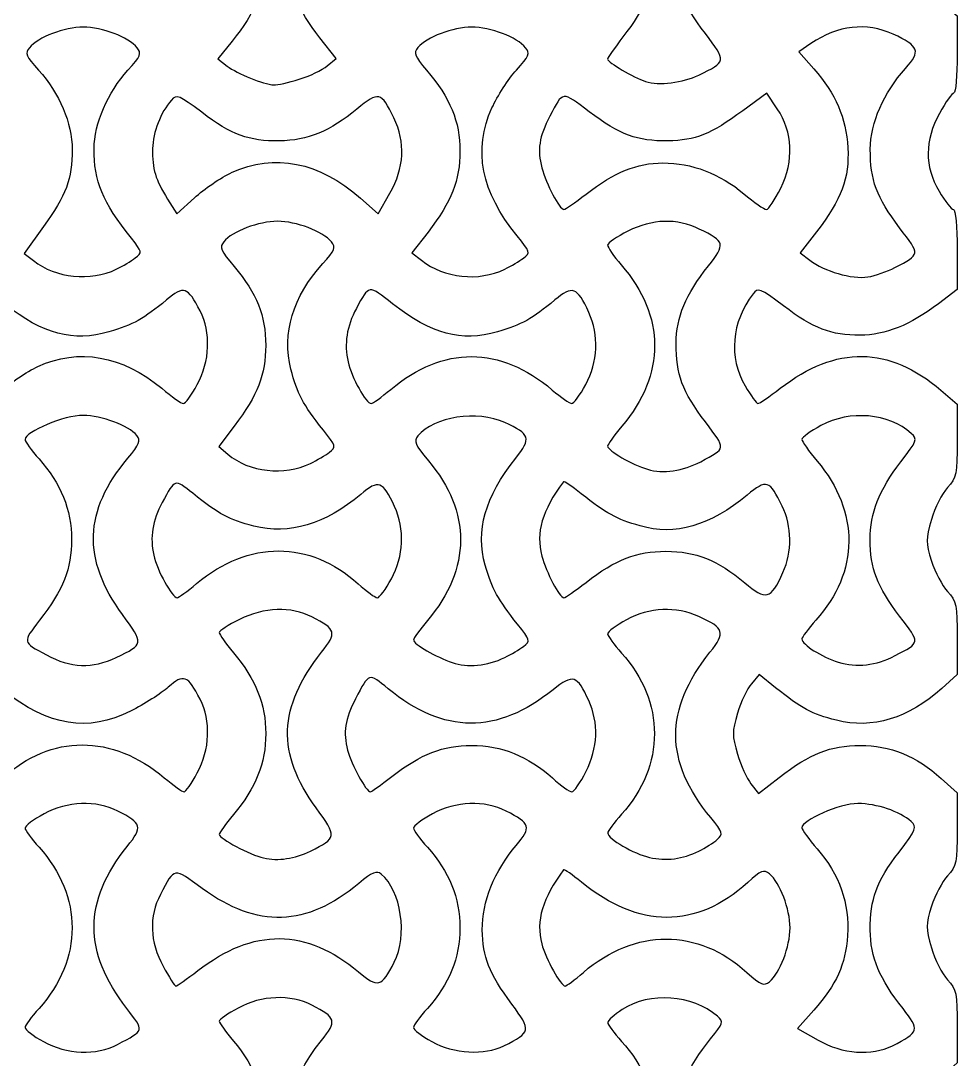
# Model space of a CAD drawing. Extents: x 0 to 132, y -1 to 264.
# Drawn here: x 68.3 to 132.1, y 129.2 to 199.9 of the extents above; entities that cross this region are included whole.
import ezdxf

# ---------------------------------------------------------------- set-up
doc = ezdxf.new("R2010")
doc.units = 0
doc.layers.get('0').update_dxf_attribs({"linetype": 'CONTINUOUS'})

msp = doc.modelspace()

# ---------------------------------------------------------------- linework, layer by layer
at = {"color": 7}
for points in [[(130.946112, 201.20538), (132.050597, 200.259982), (132.050597, 197.634767)], [(82.658183, 198.54055), (81.674563, 197.340167), (82.322493, 196.842584)], [(89.137178, 196.853805), (89.747683, 197.367935), (88.638195, 198.76843)], [(122.087714, 198.379704), (121.252919, 197.811842), (122.273777, 196.652089)], [(119.790927, 193.933067), (119.081489, 195.005097), (117.440115, 193.796788)], [(78.262125, 187.780287), (78.900475, 186.768732), (80.090219, 187.865398)], [(91.401098, 187.84221), (92.603503, 186.783811), (93.406875, 188.1847)], [(69.814419, 185.903645), (68.494738, 184.073781), (69.117998, 183.588051)], [(96.001589, 185.531667), (94.90488, 184.11013), (95.552236, 183.606226)], [(122.465222, 185.538536), (121.363213, 184.11013), (122.01057, 183.606226)], [(132.050597, 184.348295), (132.050597, 181.624536), (130.770088, 180.648009)], [(130.944453, 174.748465), (132.050597, 173.801648), (132.050597, 171.322357)], [(82.807162, 172.315902), (81.746921, 170.911623), (82.358672, 170.395318)], [(132.050589, 157.852748), (132.050589, 155.383624), (131.004178, 154.438255)], [(119.682564, 154.483443), (118.559331, 155.383751), (118.031017, 154.757588)], [(118.001084, 147.927819), (118.505322, 147.280463), (119.926859, 148.377172)], [(130.963022, 148.305515), (132.050576, 147.322977), (132.050576, 144.853853)], [(122.276373, 132.513845), (121.179061, 131.269182), (122.57995, 130.465809)], [(132.050584, 131.394414), (132.050584, 128.925291), (130.957857, 127.93808)]]:
    msp.add_lwpolyline(points, dxfattribs=at)
for points in [[(114.439089, 196.219982)], [(87.22188, 195.939198)], [(82.65436, 189.601972)], [(106.765209, 188.116715)], [(74.768342, 183.0017)], [(101.226676, 183.0017)], [(127.804995, 183.115156)], [(69.425193, 176.372806)], [(93.462581, 174.808211)], [(114.575828, 169.88599)], [(87.997509, 169.772534)], [(80.233414, 161.579044)], [(106.765209, 161.658379)], [(74.768342, 156.54936)], [(101.226676, 156.543383)], [(127.817301, 156.670505)], [(93.536042, 148.429226)], [(87.997509, 143.353203)], [(114.455842, 143.353203)], [(80.313744, 135.205348)], [(106.587991, 135.089186)], [(74.845016, 130.1764)], [(101.173669, 130.086248)], [(127.632002, 130.086248)]]:
    msp.add_lwpolyline(points, close=True, dxfattribs=at)
for points in [[(82.679402, 209.785397), (85.751085, 206.196827), (85.743746, 202.306066), (82.658183, 198.54055)], [(88.638195, 198.76843), (87.11239, 200.694438), (86.492726, 202.227098), (86.466553, 204.139707)], [(111.407324, 204.061608), (111.400497, 202.286767), (110.789122, 200.780769), (109.282799, 198.828295)], [(114.89209, 199.058575), (113.356157, 201.087823), (112.896909, 202.284319), (112.891811, 204.26997)], [(127.685009, 199.014421), (125.861368, 199.843977), (123.916001, 199.623378), (122.087714, 198.379704)], [(72.519384, 199.495847), (71.241753, 199.495847), (69.439639, 198.807967), (68.849737, 198.095119)], [(76.18903, 198.095119), (75.599129, 198.807967), (73.797014, 199.495847), (72.519384, 199.495847)], [(98.977717, 199.495847), (97.704391, 199.495847), (95.898438, 198.808541), (95.313098, 198.101178)], [(102.647364, 198.095119), (102.057462, 198.807967), (100.255348, 199.495847), (98.977717, 199.495847)], [(114.439089, 196.219982), (116.334453, 197.14282), (116.335789, 197.151186), (114.89209, 199.058575)], [(128.529607, 196.682283), (129.585307, 197.857663), (129.458556, 198.207651), (127.685009, 199.014421)], [(109.282799, 198.828295), (108.708232, 198.083551), (108.238134, 197.405628), (108.238134, 197.321797)], [(68.849737, 198.095119), (68.532931, 197.712282), (68.611581, 197.519766), (69.475432, 196.563586)], [(75.563336, 196.563586), (76.427187, 197.519766), (76.505837, 197.712282), (76.18903, 198.095119)], [(95.313098, 198.101178), (95.003382, 197.726895), (95.082722, 197.521044), (95.908569, 196.556228)], [(102.021669, 196.563586), (102.88552, 197.519766), (102.964171, 197.712282), (102.647364, 198.095119)], [(132.050597, 197.634767), (132.050597, 196.190896), (131.950457, 195.00955), (131.828064, 195.00955)], [(82.322493, 196.842584), (83.004387, 196.318918), (84.798405, 195.595026), (85.502089, 195.559609)], [(87.221883, 195.939198), (87.939518, 196.159461), (88.801403, 196.571034), (89.137178, 196.853805)], [(108.238134, 197.321797), (108.238134, 197.093673), (109.993837, 196.053054), (110.821536, 195.790592)], [(69.475432, 196.563586), (70.895789, 194.991421), (71.763432, 192.945816), (71.763432, 191.169269)], [(73.256939, 191.210031), (73.272417, 192.932026), (74.174813, 195.026658), (75.563336, 196.563586)], [(95.908569, 196.556228), (97.503305, 194.693138), (98.184811, 193.041238), (98.178157, 191.054998)], [(100.353791, 193.984999), (100.727695, 194.801712), (101.478241, 195.962077), (102.021669, 196.563586)], [(110.821536, 195.790592), (111.723403, 195.504612), (113.371654, 195.700253), (114.439089, 196.219982)], [(122.273777, 196.652089), (123.773062, 194.948807), (124.478301, 193.31604), (124.596604, 191.274271)], [(126.130653, 191.173092), (126.144808, 192.996497), (127.015933, 194.997009), (128.529607, 196.682283)], [(85.502089, 195.559609), (85.730337, 195.548126), (86.504243, 195.718935), (87.22188, 195.939198)], [(80.584593, 193.690102), (79.047734, 194.853346), (78.874414, 194.923272), (78.523055, 194.521815)], [(93.672813, 193.317103), (92.813481, 195.092246), (92.63562, 195.13395), (91.156504, 193.907095)], [(106.985393, 193.73365), (105.108544, 195.15423), (105.202821, 195.165157), (104.296694, 193.42205)], [(131.828064, 195.00955), (131.70567, 195.00955), (131.264258, 194.384472), (130.847148, 193.620488)], [(78.523055, 194.521815), (77.779084, 193.671767), (77.262082, 192.339397), (77.239492, 191.213933)], [(91.156504, 193.907095), (89.348485, 192.407429), (87.793124, 191.769786), (85.880842, 191.744261)], [(102.072715, 185.271167), (99.621327, 188.262763), (99.053018, 191.143731), (100.353791, 193.984999)], [(120.025147, 188.530254), (120.941645, 190.403509), (120.858574, 192.319743), (119.790927, 193.933067)], [(85.880842, 191.744261), (83.798341, 191.716464), (82.62031, 192.149275), (80.584593, 193.690102)], [(93.406875, 188.1847), (94.391774, 189.902121), (94.482097, 191.645344), (93.672813, 193.317103)], [(104.296694, 193.42205), (103.567018, 192.01838), (103.430972, 191.13233), (103.756891, 189.906407)], [(112.339176, 191.746531), (110.245745, 191.715596), (109.079927, 192.148301), (106.985393, 193.73365)], [(117.440115, 193.796788), (115.249153, 192.183893), (114.230555, 191.774479), (112.339176, 191.746531)], [(130.847148, 193.620488), (129.820609, 191.740274), (129.810063, 190.030343), (130.814429, 188.316521)], [(71.763432, 191.169269), (71.763432, 189.151196), (71.348965, 188.031437), (69.814419, 185.903645)], [(75.798796, 185.10849), (73.812585, 187.610731), (73.237011, 188.992357), (73.256939, 191.210031)], [(77.239492, 191.213933), (77.211703, 189.829509), (77.428669, 189.101013), (78.262125, 187.780287)], [(98.178157, 191.054998), (98.171331, 189.022445), (97.624911, 187.635793), (96.001589, 185.531667)], [(124.596604, 191.274271), (124.716815, 189.199605), (124.18446, 187.766986), (122.465222, 185.538536)], [(128.1289, 185.819309), (126.548989, 187.90666), (126.114326, 189.071226), (126.130653, 191.173092)], [(82.65436, 189.601972), (85.507441, 190.930342), (88.599539, 190.308241), (91.401098, 187.84221)], [(103.756891, 189.906407), (104.051081, 188.799846), (104.966574, 187.07205), (105.258711, 187.07205)], [(106.765209, 188.116715), (108.72057, 189.625264), (110.223123, 190.234419), (112.005607, 190.24124)], [(112.005607, 190.24124), (113.953843, 190.248701), (115.892765, 189.510069), (117.514407, 188.142682)], [(80.090219, 187.865398), (80.744579, 188.468566), (81.898442, 189.250024), (82.65436, 189.601972)], [(119.047914, 187.07205), (119.193003, 187.07205), (119.632759, 187.728244), (120.025147, 188.530254)], [(130.814429, 188.316521), (131.215548, 187.632062), (131.657781, 187.07205), (131.797166, 187.07205)], [(105.258711, 187.07205), (105.342542, 187.07205), (106.020465, 187.542149), (106.765209, 188.116715)], [(117.514407, 188.142682), (118.212743, 187.553835), (118.902821, 187.07205), (119.047914, 187.07205)], [(131.797166, 187.07205), (131.942274, 187.07205), (132.050597, 185.907828), (132.050597, 184.348295)], [(85.748551, 186.26668), (84.477341, 186.26668), (82.669502, 185.579658), (82.086392, 184.874972)], [(89.418197, 184.865952), (88.828295, 185.5788), (87.026181, 186.26668), (85.748551, 186.26668)], [(114.483187, 185.735897), (112.942539, 186.481709), (111.299432, 186.433561), (109.612999, 185.593175)], [(109.612999, 185.593175), (108.856822, 185.216358), (108.238134, 184.788799), (108.238134, 184.643048)], [(115.104606, 183.22625), (116.282735, 184.712089), (116.239785, 184.885542), (114.483187, 185.735897)], [(127.804995, 183.115156), (129.562939, 184.045966), (129.550395, 183.941252), (128.1289, 185.819309)], [(76.06338, 183.764539), (76.548004, 184.13104), (76.539209, 184.175707), (75.798796, 185.10849)], [(82.086392, 184.874972), (81.779377, 184.503952), (81.875381, 184.275291), (82.798272, 183.179397)], [(88.834344, 183.380735), (89.660942, 184.295677), (89.734747, 184.483428), (89.418197, 184.865952)], [(102.513471, 183.758515), (102.984229, 184.114723), (102.964305, 184.183099), (102.072715, 185.271167)], [(108.238134, 184.643048), (108.238134, 184.497295), (108.654924, 183.891118), (109.164334, 183.295988)], [(69.117998, 183.588051), (70.660458, 182.385954), (72.993832, 182.143813), (74.768342, 183.0017)], [(74.768342, 183.0017), (75.204905, 183.212759), (75.787671, 183.556034), (76.06338, 183.764539)], [(86.661784, 176.19305), (86.038568, 178.62569), (86.792803, 181.120992), (88.834344, 183.380735)], [(95.552236, 183.606226), (97.119755, 182.38606), (99.441595, 182.138704), (101.226676, 183.0017)], [(101.226676, 183.0017), (101.663238, 183.212759), (102.242295, 183.553322), (102.513471, 183.758515)], [(109.164334, 183.295988), (112.185156, 179.766836), (112.199039, 175.863631), (109.203461, 172.296497)], [(122.01057, 183.606226), (122.959813, 182.867329), (124.905508, 182.308519), (125.952911, 182.473973)], [(82.798272, 183.179397), (84.352977, 181.333254), (84.94318, 179.856233), (84.94318, 177.811634)], [(112.904045, 177.943925), (112.921296, 179.781774), (113.527732, 181.237514), (115.104606, 183.22625)], [(125.952911, 182.473973), (126.455464, 182.553359), (127.288901, 182.841892), (127.804995, 183.115156)], [(80.476222, 180.15498), (79.632575, 181.808662), (79.367417, 181.895747), (78.185177, 180.90742)], [(93.593192, 180.641932), (91.925614, 181.951307), (92.005618, 181.961557), (91.120854, 180.325175)], [(106.951338, 180.060592), (106.162755, 181.794161), (105.844099, 181.911088), (104.64351, 180.90742)], [(118.139953, 181.328552), (116.67195, 179.391061), (116.46766, 176.994399), (117.605074, 175.053543)], [(120.224619, 180.49684), (118.61355, 181.716254), (118.475456, 181.771351), (118.139953, 181.328552)], [(74.266436, 178.734217), (71.833904, 178.02706), (69.775284, 178.568702), (67.194824, 180.59482)], [(78.185177, 180.90742), (76.635446, 179.61188), (75.919253, 179.214703), (74.266436, 178.734217)], [(100.724769, 178.734217), (98.273537, 178.021623), (96.236271, 178.566598), (93.593192, 180.641932)], [(104.64351, 180.90742), (103.093779, 179.61188), (102.377587, 179.214703), (100.724769, 178.734217)], [(125.436014, 178.500257), (123.453586, 178.500312), (122.256439, 178.958962), (120.224619, 180.49684)], [(130.770088, 180.648009), (128.870546, 179.199397), (127.134067, 178.500209), (125.436014, 178.500257)], [(80.282542, 175.135461), (81.151881, 176.732718), (81.227134, 178.683068), (80.476222, 180.15498)], [(91.120854, 180.325175), (90.462325, 179.107222), (90.277667, 177.924031), (90.553164, 176.687734)], [(106.740875, 175.135461), (107.586304, 176.68879), (107.663488, 178.495045), (106.951338, 180.060592)], [(69.425193, 176.372806), (72.174764, 177.652982), (75.207233, 177.118171), (77.858519, 174.885496)], [(84.94318, 177.811634), (84.94318, 175.814752), (84.406719, 174.4345), (82.807162, 172.315902)], [(93.462581, 174.808211), (97.029715, 177.803789), (100.932919, 177.789906), (104.462072, 174.769084)], [(114.899734, 172.590142), (113.318568, 174.679152), (112.88435, 175.84402), (112.904045, 177.943925)], [(119.994339, 174.887549), (123.80227, 177.825347), (127.403246, 177.779609), (130.944453, 174.748465)], [(66.861621, 174.636755), (67.515666, 175.239635), (68.669276, 176.020857), (69.425193, 176.372806)], [(88.87134, 172.041923), (87.466525, 173.808787), (87.09266, 174.511171), (86.661784, 176.19305)], [(90.553164, 176.687734), (90.793271, 175.610258), (91.776394, 173.84848), (92.139664, 173.844691)], [(77.858519, 174.885496), (78.53947, 174.312059), (79.205156, 173.842884), (79.337823, 173.842884)], [(79.337823, 173.842884), (79.470488, 173.842884), (79.895613, 174.424544), (80.282542, 175.135461)], [(92.139664, 173.844691), (92.235036, 173.843632), (92.830348, 174.277282), (93.462581, 174.808211)], [(105.790749, 173.842884), (105.926387, 173.842884), (106.353946, 174.424544), (106.740875, 175.135461)], [(117.605074, 175.053543), (117.995298, 174.387682), (118.38785, 173.842884), (118.477414, 173.842884)], [(118.477414, 173.842884), (118.566978, 173.842884), (119.249595, 174.312982), (119.994339, 174.887549)], [(104.462072, 174.769084), (105.057202, 174.259674), (105.655107, 173.842884), (105.790749, 173.842884)], [(101.226676, 172.556104), (99.355288, 173.407377), (96.396127, 172.951682), (95.315558, 171.645821)], [(128.922611, 171.815995), (127.403013, 173.191212), (124.734812, 173.420519), (122.759877, 172.345625)], [(72.505186, 173.043326), (71.251001, 173.049385), (68.550634, 171.929885), (68.550634, 171.403888)], [(76.163234, 171.667871), (75.596948, 172.352332), (73.775533, 173.037198), (72.505186, 173.043326)], [(89.284305, 170.529348), (89.755596, 170.885961), (89.737377, 170.952694), (88.87134, 172.041923)], [(101.980021, 170.129015), (103.056264, 171.484576), (102.969788, 171.763179), (101.226676, 172.556104)], [(109.203461, 172.296497), (108.672532, 171.664265), (108.238134, 171.050947), (108.238134, 170.933568)], [(114.575828, 169.88599), (116.333773, 170.816799), (116.321229, 170.712085), (114.899734, 172.590142)], [(122.759877, 172.345625), (122.048961, 171.958696), (121.467301, 171.533571), (121.467301, 171.400907)], [(68.550634, 171.403888), (68.550634, 171.252642), (68.978923, 170.654829), (69.502385, 170.075418)], [(75.548935, 170.122969), (76.346336, 171.077398), (76.445478, 171.326728), (76.163234, 171.667871)], [(95.315558, 171.645821), (95.008544, 171.274801), (95.104548, 171.04614), (96.027438, 169.950246)], [(121.467301, 171.400907), (121.467301, 171.268239), (121.936476, 170.602553), (122.509912, 169.921603)], [(128.21698, 169.877777), (129.318782, 171.309652), (129.359258, 171.420835), (128.922611, 171.815995)], [(132.050597, 171.322357), (132.050597, 169.038947), (131.997894, 168.786196), (131.383543, 168.123301)], [(87.997509, 169.772534), (88.434071, 169.983592), (89.013128, 170.324156), (89.284305, 170.529348)], [(108.238134, 170.933568), (108.238134, 170.642132), (109.906811, 169.67975), (110.954217, 169.36711)], [(69.502385, 170.075418), (70.983732, 168.435748), (71.721035, 166.607191), (71.717239, 164.582467)], [(75.189292, 159.472215), (72.437567, 163.243641), (72.548597, 166.531801), (75.548935, 170.122969)], [(82.358672, 170.395318), (83.812782, 169.168085), (86.201515, 168.904261), (87.997509, 169.772534)], [(96.027438, 169.950246), (98.963718, 166.463541), (98.944874, 162.604712), (95.974294, 159.067347)], [(99.901322, 162.831918), (99.220822, 165.17276), (99.878753, 167.482425), (101.980021, 170.129015)], [(110.954217, 169.36711), (112.021652, 169.048491), (113.354866, 169.239507), (114.575828, 169.88599)], [(122.509912, 169.921603), (125.416628, 166.469901), (125.382232, 162.369402), (122.419052, 159.089516)], [(126.118549, 164.582467), (126.110849, 166.400356), (126.715763, 167.926835), (128.21698, 169.877777)], [(79.973395, 167.730403), (78.732076, 168.725784), (78.780931, 168.740672), (77.891688, 167.096009)], [(93.722171, 166.831425), (92.931271, 168.570087), (92.613816, 168.683974), (91.414343, 167.659365)], [(105.227535, 168.514665), (103.771253, 166.555896), (103.331674, 165.047181), (103.754224, 163.457985)], [(106.437695, 167.704828), (105.811256, 168.202896), (105.266683, 168.567322), (105.227535, 168.514665)], [(120.131147, 166.858767), (119.272727, 168.632023), (119.051811, 168.701831), (117.747383, 167.612015)], [(84.129967, 165.4957), (82.453337, 165.925233), (81.759182, 166.29843), (79.973395, 167.730403)], [(110.456319, 165.506069), (108.809576, 165.98479), (108.140873, 166.350664), (106.437695, 167.704828)], [(131.383543, 168.123301), (131.016663, 167.727432), (130.525586, 166.746857), (130.292261, 165.944243)], [(77.891688, 167.096009), (77.240553, 165.891731), (77.047627, 164.697839), (77.313174, 163.515974)], [(91.414343, 167.659365), (89.035596, 165.627397), (86.525798, 164.881915), (84.129967, 165.4957)], [(117.747383, 167.612015), (115.24788, 165.523738), (112.813888, 164.820706), (110.456319, 165.506069)], [(93.511709, 161.906294), (94.357137, 163.459623), (94.434321, 165.265878), (93.722171, 166.831425)], [(120.180505, 162.333506), (120.818672, 163.736412), (120.799677, 165.477767), (120.131147, 166.858767)], [(130.292261, 165.944243), (129.901863, 164.601319), (129.902471, 164.3757), (130.299881, 163.114942)], [(71.717239, 164.582467), (71.713455, 162.566411), (71.165053, 161.175486), (69.547113, 159.078335)], [(80.233414, 161.579041), (83.771848, 164.550519), (87.9431, 164.545375), (91.241502, 161.565468)], [(128.1289, 159.360976), (126.586705, 161.398498), (126.126978, 162.592546), (126.118549, 164.582467)], [(77.313174, 163.515974), (77.547766, 162.471888), (78.566219, 160.623496), (78.910497, 160.616993)], [(103.754224, 163.457985), (104.050589, 162.343362), (104.965492, 160.613714), (105.258711, 160.613714)], [(106.765209, 161.658379), (108.803519, 163.230925), (110.206293, 163.777094), (112.206884, 163.777094)], [(112.206884, 163.777094), (114.251483, 163.777094), (115.728504, 163.186891), (117.574647, 161.632186)], [(102.100507, 158.812772), (100.745906, 160.51648), (100.380078, 161.18505), (99.901322, 162.831918)], [(130.299881, 163.114942), (130.537402, 162.361438), (131.02848, 161.424744), (131.391163, 161.033402)], [(117.574647, 161.632186), (119.029403, 160.407085), (119.34253, 160.491358), (120.180505, 162.333506)], [(78.910497, 160.616993), (79.005869, 160.615141), (79.601182, 161.048115), (80.233414, 161.579044)], [(91.241502, 161.565468), (91.820913, 161.042006), (92.410452, 160.613717), (92.551589, 160.613717)], [(92.551589, 160.613717), (92.692725, 160.613717), (93.124779, 161.195377), (93.511709, 161.906294)], [(105.258711, 160.613714), (105.342542, 160.613714), (106.020465, 161.083813), (106.765209, 161.658379)], [(131.391163, 161.033402), (131.996069, 160.380696), (132.050589, 160.117732), (132.050589, 157.852748)], [(88.091896, 159.310139), (86.664535, 160.038322), (84.837545, 159.973457), (83.154666, 159.134842)], [(114.455842, 159.326921), (112.890295, 160.039071), (111.08404, 159.961887), (109.530711, 159.116458)], [(74.768342, 156.549363), (76.655168, 157.447303), (76.65707, 157.460521), (75.189292, 159.472215)], [(88.750854, 156.899832), (89.811587, 158.235859), (89.749014, 158.464739), (88.091896, 159.310139)], [(115.208791, 156.899832), (116.285473, 158.255372), (116.199047, 158.533954), (114.455842, 159.326921)], [(127.817301, 156.670505), (129.560524, 157.580028), (129.549424, 157.484202), (128.1289, 159.360976)], [(69.547113, 159.078335), (68.365108, 157.546236), (68.350093, 157.623325), (70.005842, 156.723315)], [(83.154666, 159.134842), (82.398489, 158.758025), (81.779801, 158.352569), (81.779801, 158.233835)], [(95.974294, 159.067347), (95.443365, 158.435114), (95.008967, 157.835706), (95.008967, 157.735328)], [(102.513471, 157.300197), (102.984763, 157.65681), (102.966544, 157.723544), (102.100507, 158.812772)], [(109.530711, 159.116458), (108.819794, 158.729529), (108.238134, 158.297475), (108.238134, 158.156338)], [(122.419052, 159.089516), (121.89559, 158.510105), (121.471042, 157.931408), (121.475614, 157.803525)], [(81.779801, 158.233835), (81.779801, 158.115098), (82.214199, 157.500669), (82.745128, 156.868437)], [(108.238134, 158.156338), (108.238134, 158.015202), (108.666423, 157.425663), (109.189885, 156.846251)], [(121.475614, 157.803525), (121.489399, 157.418172), (122.788167, 156.590942), (123.948597, 156.228402)], [(95.008967, 157.735328), (95.008967, 157.47174), (96.56001, 156.565949), (97.648334, 156.193966)], [(101.226676, 156.543383), (101.663238, 156.754441), (102.242295, 157.095005), (102.513471, 157.300197)], [(70.005842, 156.723315), (71.671714, 155.8178), (73.119972, 155.764902), (74.768342, 156.54936)], [(82.745128, 156.868437), (84.269556, 155.053149), (84.949631, 153.351764), (84.949631, 151.3533)], [(88.383047, 146.291578), (85.673504, 150.005193), (85.782944, 153.161664), (88.750854, 156.899832)], [(97.648334, 156.193966), (98.692311, 155.837144), (100.037556, 155.968504), (101.226676, 156.543383)], [(109.189885, 156.846251), (112.165815, 153.552252), (112.165815, 149.154348), (109.189885, 145.860349)], [(115.262734, 145.631442), (112.097722, 149.493922), (112.08112, 152.962097), (115.208791, 156.899832)], [(123.948597, 156.228402), (125.20744, 155.835115), (126.499062, 155.982718), (127.817301, 156.670505)], [(80.476222, 153.696649), (79.64161, 155.332623), (79.34498, 155.446145), (78.311476, 154.52511)], [(93.28703, 154.411937), (91.942661, 155.513545), (92.001665, 155.531553), (91.067528, 153.734561)], [(106.951338, 153.602269), (106.15739, 155.347633), (105.879294, 155.432858), (104.524249, 154.346066)], [(75.744734, 152.892157), (72.80973, 151.427154), (70.22324, 151.85063), (67.02212, 154.320274)], [(78.311476, 154.52511), (77.817961, 154.085301), (76.662928, 153.350473), (75.744734, 152.892157)], [(104.524249, 154.346066), (100.706539, 151.284141), (97.078136, 151.305408), (93.28703, 154.411937)], [(118.031017, 154.757588), (117.740446, 154.413199), (117.314718, 153.506347), (117.084957, 152.742363)], [(123.817422, 152.266534), (122.145832, 152.694775), (121.44601, 153.069986), (119.682564, 154.483443)], [(131.004178, 154.438255), (128.74539, 152.397576), (126.249687, 151.643416), (123.817422, 152.266534)], [(80.282542, 148.67713), (81.151881, 150.274388), (81.227134, 152.224737), (80.476222, 153.696649)], [(91.067528, 153.734561), (90.338884, 152.332878), (90.201864, 151.445868), (90.524446, 150.218918)], [(106.759259, 148.759426), (107.577358, 150.401136), (107.643933, 152.079711), (106.951338, 153.602269)], [(117.084957, 152.742363), (116.705152, 151.47947), (116.704885, 151.227131), (117.08202, 149.964238)], [(67.031605, 148.340985), (70.341739, 151.331493), (74.485495, 151.335311), (78.03452, 148.351118)], [(84.949631, 151.3533), (84.949631, 149.354836), (84.269556, 147.653452), (82.745128, 145.838164)], [(90.524446, 150.218918), (90.785064, 149.227667), (91.789814, 147.391133), (92.074111, 147.386368)], [(93.536042, 148.429226), (95.570543, 149.998832), (96.977369, 150.547414), (98.977717, 150.551166)], [(98.977717, 150.551166), (101.002441, 150.554949), (102.830998, 149.817659), (104.470668, 148.336312)], [(119.926859, 148.377172), (122.029029, 149.998986), (123.418706, 150.547372), (125.435992, 150.551155)], [(125.435992, 150.551155), (127.47317, 150.554965), (129.290389, 149.816637), (130.963022, 148.305515)], [(117.08202, 149.964238), (117.310175, 149.200254), (117.723753, 148.283866), (118.001084, 147.927819)], [(79.381533, 147.384553), (79.49016, 147.384553), (79.895613, 147.966213), (80.282542, 148.67713)], [(105.799139, 147.384561), (105.950388, 147.384561), (106.382442, 148.003249), (106.759259, 148.759426)], [(78.03452, 148.351118), (78.666753, 147.819507), (79.272908, 147.384553), (79.381533, 147.384553)], [(92.074111, 147.386368), (92.133428, 147.38531), (92.791299, 147.854659), (93.536042, 148.429226)], [(104.470668, 148.336312), (105.050079, 147.81285), (105.647892, 147.384561), (105.799139, 147.384561)], [(74.862716, 146.080972), (73.390805, 146.831883), (71.440455, 146.756631), (69.843198, 145.887292)], [(101.321063, 146.080972), (99.849152, 146.831883), (97.898802, 146.756631), (96.301544, 145.887292)], [(125.281918, 146.5908), (124.045977, 146.5908), (121.467301, 145.471957), (121.467301, 144.935705)], [(128.907381, 145.371444), (128.146186, 146.060316), (126.56892, 146.5908), (125.281918, 146.5908)], [(69.843198, 145.887292), (69.132281, 145.500363), (68.550621, 145.068309), (68.550621, 144.927172)], [(75.512126, 143.670666), (76.583315, 145.006261), (76.521802, 145.234567), (74.862716, 146.080972)], [(82.745128, 145.838164), (82.214199, 145.205932), (81.779801, 144.602777), (81.779801, 144.497822)], [(87.997509, 143.353203), (89.798144, 144.240179), (89.81059, 144.335032), (88.383047, 146.291578)], [(96.301544, 145.887292), (95.590627, 145.500363), (95.008967, 145.068309), (95.008967, 144.927172)], [(102.009043, 143.738798), (103.066786, 144.974532), (102.992211, 145.228416), (101.321063, 146.080972)], [(109.189885, 145.860349), (108.666423, 145.280938), (108.239608, 144.702242), (108.241409, 144.574358)], [(115.70349, 144.141915), (116.127168, 144.513157), (116.097823, 144.612326), (115.262734, 145.631442)], [(128.085353, 143.288091), (129.264847, 144.846421), (129.323439, 144.994916), (128.907381, 145.371444)], [(68.550621, 144.927172), (68.550621, 144.786035), (68.981013, 144.19417), (69.507044, 143.611912)], [(81.779801, 144.497822), (81.779801, 144.211273), (83.873512, 143.091591), (84.80248, 142.881342)], [(95.008967, 144.927172), (95.008967, 144.786035), (95.437256, 144.196496), (95.960718, 143.617085)], [(108.241409, 144.574358), (108.24678, 144.192599), (110.024868, 143.1578), (111.086207, 142.918757)], [(121.467301, 144.935705), (121.467301, 144.799262), (121.939579, 144.151088), (122.51681, 143.495318)], [(132.050576, 144.853853), (132.050576, 142.588869), (131.996056, 142.325905), (131.391149, 141.673199)], [(75.486355, 132.62687), (72.502535, 136.494454), (72.510552, 139.92819), (75.512126, 143.670666)], [(99.697963, 137.993871), (99.669698, 139.866283), (100.534576, 142.016213), (102.009043, 143.738798)], [(114.455842, 143.353203), (114.892405, 143.568248), (115.453845, 143.923171), (115.70349, 144.141915)], [(69.507044, 143.611912), (72.504075, 140.294561), (72.504075, 135.953706), (69.507044, 132.636355)], [(84.80248, 142.881342), (85.786883, 142.658544), (86.930032, 142.827372), (87.997509, 143.353203)], [(95.960718, 143.617085), (97.439149, 141.98064), (98.178797, 140.14894), (98.178797, 138.124134)], [(111.086207, 142.918757), (112.234702, 142.660084), (113.337359, 142.802248), (114.455842, 143.353203)], [(122.51681, 143.495318), (124.016138, 141.791994), (124.725499, 139.759296), (124.575887, 137.594967)], [(126.126544, 137.975099), (126.115723, 140.084461), (126.548033, 141.257009), (128.085353, 143.288091)], [(80.622767, 140.805371), (78.631037, 142.258584), (78.766548, 142.27832), (77.770289, 140.389938)], [(92.811359, 141.785684), (92.499572, 142.044444), (92.212642, 141.925323), (91.28905, 141.153684)], [(93.705389, 135.780788), (94.628658, 137.590546), (94.172222, 140.656268), (92.811359, 141.785684)], [(105.235317, 142.064113), (103.809374, 140.194641), (103.332428, 138.580209), (103.749023, 137.033098)], [(106.46646, 141.223511), (105.832762, 141.742779), (105.278745, 142.121051), (105.235317, 142.064113)], [(119.261202, 141.793791), (118.878678, 142.110341), (118.690927, 142.036535), (117.775985, 141.209937)], [(120.66193, 138.124144), (120.66193, 139.401775), (119.97405, 141.203889), (119.261202, 141.793791)], [(131.391149, 141.673199), (131.028466, 141.281856), (130.537389, 140.345163), (130.299867, 139.591658)], [(91.28905, 141.153684), (87.717987, 138.170145), (84.383756, 138.061263), (80.622767, 140.805371)], [(117.775985, 141.209937), (114.269353, 138.041907), (110.34345, 138.046624), (106.46646, 141.223511)], [(77.770289, 140.389938), (76.980555, 138.893023), (77.045463, 137.174922), (77.954862, 135.504052)], [(130.299867, 139.591658), (129.90245, 138.3309), (129.901842, 138.105282), (130.292247, 136.762358)], [(80.313744, 135.205348), (84.119093, 138.141154), (87.707679, 138.111928), (91.270667, 135.116118)], [(98.178797, 138.124134), (98.178797, 136.099328), (97.439149, 134.267628), (95.960718, 132.631183)], [(101.717483, 132.912937), (100.135402, 135.062045), (99.726697, 136.090305), (99.697963, 137.993871)], [(106.587991, 135.089188), (110.125547, 138.117204), (114.371848, 138.113773), (117.729669, 135.080192)], [(119.261202, 134.454498), (119.97405, 135.0444), (120.66193, 136.846514), (120.66193, 138.124144)], [(124.575887, 137.594967), (124.438357, 135.605422), (123.843891, 134.291858), (122.276373, 132.513845)], [(128.358101, 132.616104), (126.759044, 134.624434), (126.136048, 136.120534), (126.126544, 137.975099)], [(103.749023, 137.033098), (104.033664, 135.976021), (105.039806, 134.165311), (105.346238, 134.158657)], [(130.292247, 136.762358), (130.525573, 135.959744), (131.01665, 134.979169), (131.383529, 134.5833)], [(77.954862, 135.504052), (78.358585, 134.762285), (78.748276, 134.155384), (78.820849, 134.155384)], [(78.820849, 134.155384), (78.893419, 134.155384), (79.565222, 134.627866), (80.313744, 135.205348)], [(91.270667, 135.116118), (92.584413, 134.011498), (92.838095, 134.080753), (93.705389, 135.780788)], [(105.346238, 134.158657), (105.429185, 134.156805), (105.987974, 134.575592), (106.587991, 135.089186)], [(117.729669, 135.080192), (118.68585, 134.216341), (118.878366, 134.137691), (119.261202, 134.454498)], [(131.383529, 134.5833), (131.997474, 133.920841), (132.050584, 133.666952), (132.050584, 131.394414)], [(115.711621, 132.098994), (114.027847, 133.575224), (111.104458, 133.780826), (109.233597, 132.554594)], [(88.091896, 132.851805), (86.619985, 133.602717), (84.669635, 133.527464), (83.072377, 132.658125)], [(69.507044, 132.636355), (68.981013, 132.054097), (68.550621, 131.46333), (68.550621, 131.323538)], [(74.845029, 130.1764), (76.715197, 131.165036), (76.689601, 131.067238), (75.486355, 132.62687)], [(83.072377, 132.658125), (82.361461, 132.271196), (81.779801, 131.865743), (81.779801, 131.757116)], [(88.741306, 130.441499), (89.812495, 131.777094), (89.750982, 132.005401), (88.091896, 132.851805)], [(95.960718, 132.631183), (95.437256, 132.051772), (95.008967, 131.46333), (95.008967, 131.323538)], [(101.173669, 130.086248), (103.023151, 131.022788), (103.040923, 131.11517), (101.717483, 132.912937)], [(109.233597, 132.554594), (108.689696, 132.198102), (108.243211, 131.801793), (108.241409, 131.67391)], [(127.632002, 130.086248), (129.468806, 131.01637), (129.511999, 131.166867), (128.358101, 132.616104)], [(81.779801, 131.757116), (81.779801, 131.648491), (82.214199, 131.042336), (82.745128, 130.410103)], [(108.241409, 131.67391), (108.239557, 131.546026), (108.666423, 130.967329), (109.189885, 130.387918)], [(115.248441, 130.564826), (116.118439, 131.626544), (116.146077, 131.71809), (115.711621, 132.098994)], [(68.550621, 131.323538), (68.550621, 131.183745), (69.116168, 130.754586), (69.807391, 130.369855)], [(95.008967, 131.323538), (95.008967, 131.183745), (95.574514, 130.754586), (96.265738, 130.369855)], [(69.807391, 130.369855), (71.385613, 129.491422), (73.402735, 129.41396), (74.845016, 130.1764)], [(82.745128, 130.410103), (85.716605, 126.871669), (85.711461, 122.700418), (82.731554, 119.402016)], [(87.124143, 121.972358), (85.865168, 124.683737), (86.409427, 127.534035), (88.741306, 130.441499)], [(96.265738, 130.369855), (97.755641, 129.540579), (99.856361, 129.419189), (101.173669, 130.086248)], [(109.189885, 130.387918), (110.668316, 128.751473), (111.407964, 126.919773), (111.407964, 124.894967)], [(115.285935, 119.180388), (112.09751, 123.075163), (112.085557, 126.704942), (115.248441, 130.564826)], [(122.57995, 130.465809), (124.209694, 129.531192), (126.235341, 129.379006), (127.632002, 130.086248)]]:
    msp.add_open_spline(points, degree=3, dxfattribs=at)

doc.saveas('drawing.dxf')
